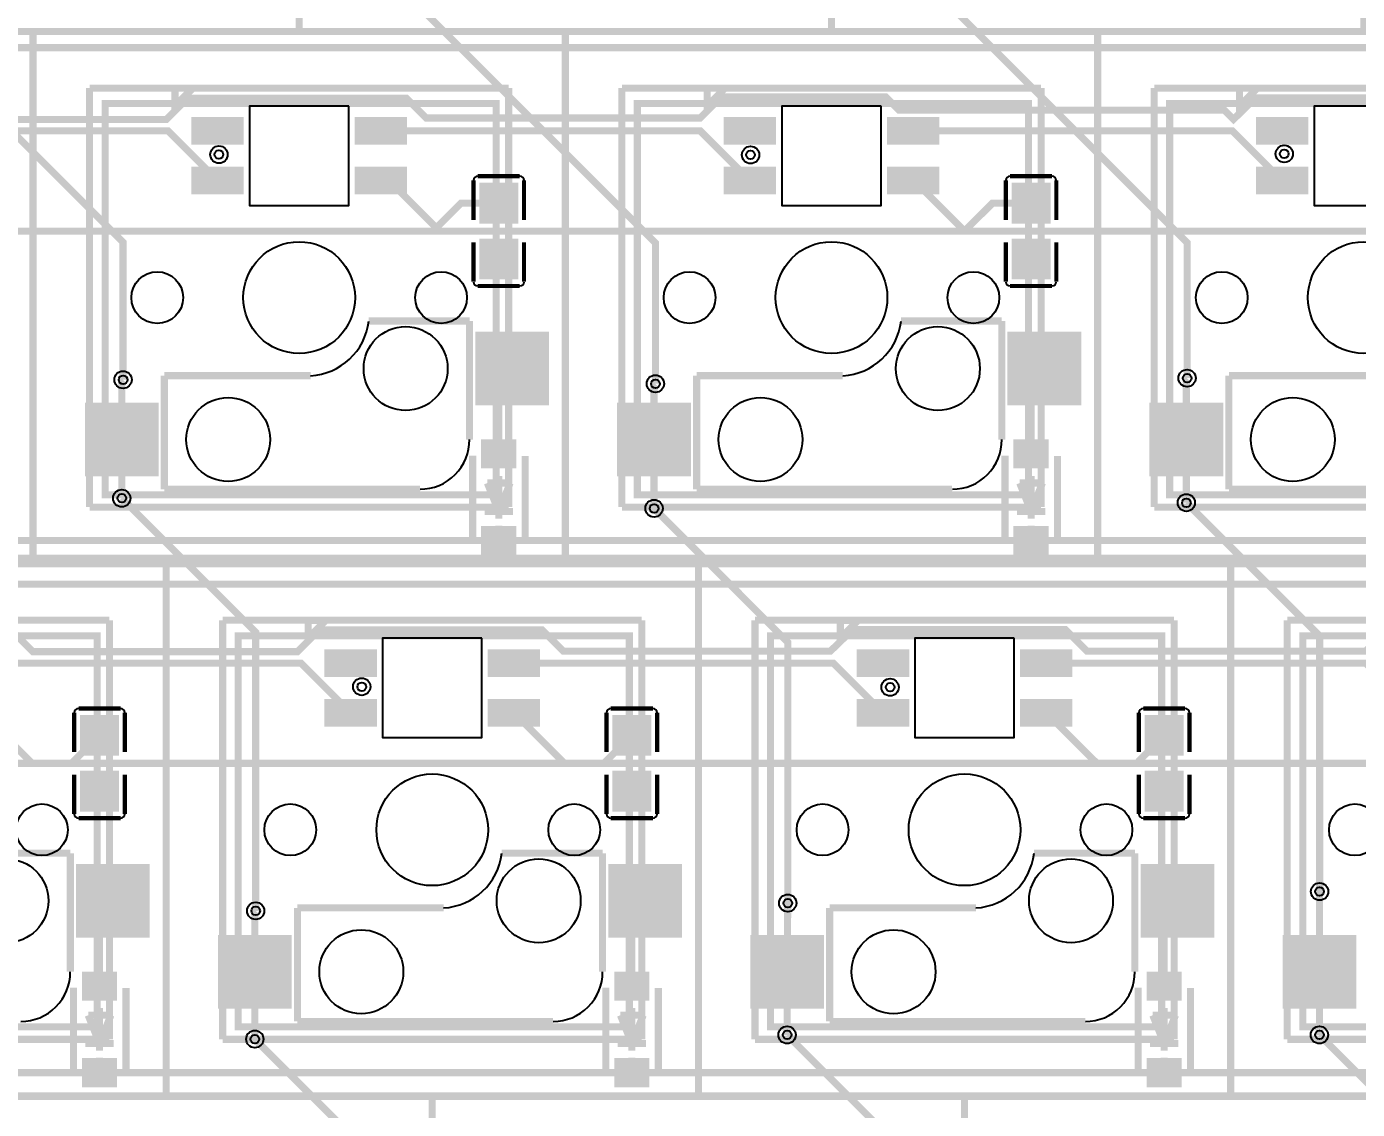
# Model space of a CAD drawing. Extents: x 183 to 12581, y -4976 to -1155.
# Drawn here: x 7304 to 9179, y -3488 to -1962 of the extents above; entities that cross this region are included whole.
import ezdxf

# ---------------------------------------------------------------- set-up
doc = ezdxf.new("R2010")
doc.units = 9
for name, color, linetype, true_color in [('BottomLayer', 7, 'Continuous', 0x0000ff), ('BottomPasteMaskLayer', 7, 'Continuous', 0x800000), ('BottomSilkLayer', 7, 'Continuous', 0x66cc33), ('BottomSolderMaskLayer', 7, 'Continuous', 0xaa00ff), ('Document', 7, 'Continuous', 0xffffff), ('Hole', 7, 'Continuous', 0x222222), ('Multi-Layer', 7, 'Continuous', 0xc0c0c0), ('TopLayer', 7, 'Continuous', 0xff0000), ('TopSilkLayer', 7, 'Continuous', 0xffcc00)]:
    doc.layers.add(name, color=color, linetype=linetype, true_color=true_color)

msp = doc.modelspace()

# ---------------------------------------------------------------- hatches: boundary and pattern name
at = {"layer": 'BottomLayer'}
for points in [[(7537.7, -2091.3), (7607.7, -2091.3), (7607.7, -2126.3), (7537.7, -2126.3)], [(7767.7, -2091.3), (7837.7, -2091.3), (7837.7, -2126.3), (7767.7, -2126.3)], [(8287.7, -2091.3), (8357.7, -2091.3), (8357.7, -2126.3), (8287.7, -2126.3)], [(8517.7, -2091.3), (8587.7, -2091.3), (8587.7, -2126.3), (8517.7, -2126.3)], [(9037.7, -2091.3), (9107.7, -2091.3), (9107.7, -2126.3), (9037.7, -2126.3)], [(7537.7, -2161.3), (7607.7, -2161.3), (7607.7, -2196.3), (7537.7, -2196.3)], [(7767.7, -2161.3), (7837.7, -2161.3), (7837.7, -2196.3), (7767.7, -2196.3)], [(8287.7, -2161.3), (8357.7, -2161.3), (8357.7, -2196.3), (8287.7, -2196.3)], [(8517.7, -2161.3), (8587.7, -2161.3), (8587.7, -2196.3), (8517.7, -2196.3)], [(9037.7, -2161.3), (9107.7, -2161.3), (9107.7, -2196.3), (9037.7, -2196.3)], [(7995.5, -2238.4), (7942.3, -2238.4), (7942.3, -2182.9), (7995.5, -2182.9)], [(8745.5, -2238.4), (8692.4, -2238.4), (8692.4, -2182.9), (8745.5, -2182.9)], [(7995.5, -2261.7), (7942.3, -2261.7), (7942.3, -2317.2), (7995.5, -2317.2)], [(8745.5, -2261.7), (8692.4, -2261.7), (8692.4, -2317.2), (8745.5, -2317.2)], [(7937.7, -2393.8), (8037.7, -2393.8), (8037.7, -2493.8), (7937.7, -2493.8)], [(8687.7, -2393.8), (8787.7, -2393.8), (8787.7, -2493.8), (8687.7, -2493.8)], [(7387.7, -2493.8), (7487.7, -2493.8), (7487.7, -2593.8), (7387.7, -2593.8)], [(8137.7, -2493.8), (8237.7, -2493.8), (8237.7, -2593.8), (8137.7, -2593.8)], [(8887.7, -2493.8), (8987.7, -2493.8), (8987.7, -2593.8), (8887.7, -2593.8)], [(7992.5, -2583.7), (7992.5, -2544.4), (7945.3, -2544.4), (7945.3, -2583.7)], [(8742.6, -2583.7), (8742.6, -2544.4), (8695.3, -2544.4), (8695.3, -2583.7)], [(7992.5, -2705.8), (7992.5, -2666.4), (7945.3, -2666.4), (7945.3, -2705.8)], [(8742.6, -2705.8), (8742.6, -2666.4), (8695.3, -2666.4), (8695.3, -2705.8)], [(7725.2, -2841.3), (7795.2, -2841.3), (7795.2, -2876.3), (7725.2, -2876.3)], [(7955.2, -2841.3), (8025.2, -2841.3), (8025.2, -2876.3), (7955.2, -2876.3)], [(8475.2, -2841.3), (8545.2, -2841.3), (8545.2, -2876.3), (8475.2, -2876.3)], [(8705.2, -2841.3), (8775.2, -2841.3), (8775.2, -2876.3), (8705.2, -2876.3)], [(7725.2, -2911.3), (7795.2, -2911.3), (7795.2, -2946.3), (7725.2, -2946.3)], [(7955.2, -2911.3), (8025.2, -2911.3), (8025.2, -2946.3), (7955.2, -2946.3)], [(8475.2, -2911.3), (8545.2, -2911.3), (8545.2, -2946.3), (8475.2, -2946.3)], [(8705.2, -2911.3), (8775.2, -2911.3), (8775.2, -2946.3), (8705.2, -2946.3)], [(7433, -2988.4), (7379.8, -2988.4), (7379.8, -2932.9), (7433, -2932.9)], [(8183, -2988.4), (8129.8, -2988.4), (8129.8, -2932.9), (8183, -2932.9)], [(8933, -2988.4), (8879.9, -2988.4), (8879.9, -2932.9), (8933, -2932.9)], [(7433, -3011.7), (7379.8, -3011.7), (7379.8, -3067.2), (7433, -3067.2)], [(8183, -3011.7), (8129.8, -3011.7), (8129.8, -3067.2), (8183, -3067.2)], [(8933, -3011.7), (8879.9, -3011.7), (8879.9, -3067.2), (8933, -3067.2)], [(7375.2, -3143.8), (7475.2, -3143.8), (7475.2, -3243.8), (7375.2, -3243.8)], [(8125.2, -3143.8), (8225.2, -3143.8), (8225.2, -3243.8), (8125.2, -3243.8)], [(8875.2, -3143.8), (8975.2, -3143.8), (8975.2, -3243.8), (8875.2, -3243.8)], [(7575.2, -3243.8), (7675.2, -3243.8), (7675.2, -3343.8), (7575.2, -3343.8)], [(8325.2, -3243.8), (8425.2, -3243.8), (8425.2, -3343.8), (8325.2, -3343.8)], [(9075.2, -3243.8), (9175.2, -3243.8), (9175.2, -3343.8), (9075.2, -3343.8)], [(7430, -3333.7), (7430, -3294.4), (7382.8, -3294.4), (7382.8, -3333.7)], [(8180, -3333.7), (8180, -3294.4), (8132.8, -3294.4), (8132.8, -3333.7)], [(8930.1, -3333.7), (8930.1, -3294.4), (8882.8, -3294.4), (8882.8, -3333.7)], [(7430, -3455.8), (7430, -3416.4), (7382.8, -3416.4), (7382.8, -3455.8)], [(8180, -3455.8), (8180, -3416.4), (8132.8, -3416.4), (8132.8, -3455.8)], [(8930.1, -3455.8), (8930.1, -3416.4), (8882.8, -3416.4), (8882.8, -3455.8)]]:
    msp.add_hatch(color=256, dxfattribs=at).paths.add_polyline_path(points)
at = {"layer": 'BottomPasteMaskLayer'}
for points in [[(7537.7, -2091.3), (7607.7, -2091.3), (7607.7, -2126.3), (7537.7, -2126.3)], [(7767.7, -2091.3), (7837.7, -2091.3), (7837.7, -2126.3), (7767.7, -2126.3)], [(8287.7, -2091.3), (8357.7, -2091.3), (8357.7, -2126.3), (8287.7, -2126.3)], [(8517.7, -2091.3), (8587.7, -2091.3), (8587.7, -2126.3), (8517.7, -2126.3)], [(9037.7, -2091.3), (9107.7, -2091.3), (9107.7, -2126.3), (9037.7, -2126.3)], [(7537.7, -2161.3), (7607.7, -2161.3), (7607.7, -2196.3), (7537.7, -2196.3)], [(7767.7, -2161.3), (7837.7, -2161.3), (7837.7, -2196.3), (7767.7, -2196.3)], [(8287.7, -2161.3), (8357.7, -2161.3), (8357.7, -2196.3), (8287.7, -2196.3)], [(8517.7, -2161.3), (8587.7, -2161.3), (8587.7, -2196.3), (8517.7, -2196.3)], [(9037.7, -2161.3), (9107.7, -2161.3), (9107.7, -2196.3), (9037.7, -2196.3)], [(7994.1, -2182.9), (7943.7, -2182.9), (7941.8, -2184.9), (7941.8, -2230.2), (7943.7, -2232.1), (7959.9, -2232.3), (7959.9, -2214.6), (7977.6, -2214.6), (7977.6, -2231.9), (7994.1, -2232.1), (7996.1, -2230.2), (7996.1, -2184.9)], [(8744.1, -2182.9), (8693.7, -2182.9), (8691.8, -2184.9), (8691.8, -2230.2), (8693.7, -2232.1), (8709.9, -2232.3), (8709.9, -2214.6), (8727.6, -2214.6), (8727.6, -2231.9), (8744.1, -2232.1), (8746.1, -2230.2), (8746.1, -2184.9)], [(7943.7, -2317.2), (7994.1, -2317.2), (7996.1, -2315.2), (7996.1, -2269.9), (7994.1, -2268), (7978, -2267.8), (7978, -2285.5), (7960.3, -2285.5), (7960.3, -2268.2), (7943.7, -2268), (7941.8, -2269.9), (7941.8, -2315.2)], [(8693.7, -2317.2), (8744.1, -2317.2), (8746.1, -2315.2), (8746.1, -2269.9), (8744.1, -2268), (8728, -2267.8), (8728, -2285.5), (8710.3, -2285.5), (8710.3, -2268.2), (8693.7, -2268), (8691.8, -2269.9), (8691.8, -2315.2)], [(7937.7, -2393.8), (8037.7, -2393.8), (8037.7, -2493.8), (7937.7, -2493.8)], [(8687.7, -2393.8), (8787.7, -2393.8), (8787.7, -2493.8), (8687.7, -2493.8)], [(7387.7, -2493.8), (7487.7, -2493.8), (7487.7, -2593.8), (7387.7, -2593.8)], [(8137.7, -2493.8), (8237.7, -2493.8), (8237.7, -2593.8), (8137.7, -2593.8)], [(8887.7, -2493.8), (8987.7, -2493.8), (8987.7, -2593.8), (8887.7, -2593.8)], [(7992.5, -2583.7), (7992.5, -2544.4), (7945.3, -2544.4), (7945.3, -2583.7)], [(8742.6, -2583.7), (8742.6, -2544.4), (8695.3, -2544.4), (8695.3, -2583.7)], [(7992.5, -2705.8), (7992.5, -2666.4), (7945.3, -2666.4), (7945.3, -2705.8)], [(8742.6, -2705.8), (8742.6, -2666.4), (8695.3, -2666.4), (8695.3, -2705.8)], [(7725.2, -2841.3), (7795.2, -2841.3), (7795.2, -2876.3), (7725.2, -2876.3)], [(7955.2, -2841.3), (8025.2, -2841.3), (8025.2, -2876.3), (7955.2, -2876.3)], [(8475.2, -2841.3), (8545.2, -2841.3), (8545.2, -2876.3), (8475.2, -2876.3)], [(8705.2, -2841.3), (8775.2, -2841.3), (8775.2, -2876.3), (8705.2, -2876.3)], [(7725.2, -2911.3), (7795.2, -2911.3), (7795.2, -2946.3), (7725.2, -2946.3)], [(7955.2, -2911.3), (8025.2, -2911.3), (8025.2, -2946.3), (7955.2, -2946.3)], [(8475.2, -2911.3), (8545.2, -2911.3), (8545.2, -2946.3), (8475.2, -2946.3)], [(8705.2, -2911.3), (8775.2, -2911.3), (8775.2, -2946.3), (8705.2, -2946.3)], [(7431.6, -2932.9), (7381.2, -2932.9), (7379.2, -2934.9), (7379.2, -2980.2), (7381.2, -2982.2), (7397.4, -2982.3), (7397.4, -2964.6), (7415.1, -2964.6), (7415.1, -2982), (7431.6, -2982.2), (7433.6, -2980.2), (7433.6, -2934.9)], [(8181.6, -2932.9), (8131.2, -2932.9), (8129.3, -2934.9), (8129.3, -2980.2), (8131.2, -2982.2), (8147.4, -2982.3), (8147.4, -2964.6), (8165.1, -2964.6), (8165.1, -2982), (8181.6, -2982.2), (8183.6, -2980.2), (8183.6, -2934.9)], [(8931.6, -2932.9), (8881.2, -2932.9), (8879.3, -2934.9), (8879.3, -2980.2), (8881.2, -2982.2), (8897.4, -2982.3), (8897.4, -2964.6), (8915.1, -2964.6), (8915.1, -2982), (8931.6, -2982.2), (8933.6, -2980.2), (8933.6, -2934.9)], [(7381.2, -3067.2), (7431.6, -3067.2), (7433.6, -3065.2), (7433.6, -3019.9), (7431.6, -3018), (7415.5, -3017.8), (7415.5, -3035.5), (7397.7, -3035.5), (7397.7, -3018.2), (7381.2, -3018), (7379.2, -3019.9), (7379.2, -3065.2)], [(8131.2, -3067.2), (8181.6, -3067.2), (8183.6, -3065.2), (8183.6, -3019.9), (8181.6, -3018), (8165.5, -3017.8), (8165.5, -3035.5), (8147.8, -3035.5), (8147.8, -3018.2), (8131.2, -3018), (8129.3, -3019.9), (8129.3, -3065.2)], [(8881.2, -3067.2), (8931.6, -3067.2), (8933.6, -3065.2), (8933.6, -3019.9), (8931.6, -3018), (8915.5, -3017.8), (8915.5, -3035.5), (8897.8, -3035.5), (8897.8, -3018.2), (8881.2, -3018), (8879.3, -3019.9), (8879.3, -3065.2)], [(7375.2, -3143.8), (7475.2, -3143.8), (7475.2, -3243.8), (7375.2, -3243.8)], [(8125.2, -3143.8), (8225.2, -3143.8), (8225.2, -3243.8), (8125.2, -3243.8)], [(8875.2, -3143.8), (8975.2, -3143.8), (8975.2, -3243.8), (8875.2, -3243.8)], [(7575.2, -3243.8), (7675.2, -3243.8), (7675.2, -3343.8), (7575.2, -3343.8)], [(8325.2, -3243.8), (8425.2, -3243.8), (8425.2, -3343.8), (8325.2, -3343.8)], [(9075.2, -3243.8), (9175.2, -3243.8), (9175.2, -3343.8), (9075.2, -3343.8)], [(7430, -3333.7), (7430, -3294.4), (7382.8, -3294.4), (7382.8, -3333.7)], [(8180, -3333.7), (8180, -3294.4), (8132.8, -3294.4), (8132.8, -3333.7)], [(8930.1, -3333.7), (8930.1, -3294.4), (8882.8, -3294.4), (8882.8, -3333.7)], [(7430, -3455.8), (7430, -3416.4), (7382.8, -3416.4), (7382.8, -3455.8)], [(8180, -3455.8), (8180, -3416.4), (8132.8, -3416.4), (8132.8, -3455.8)], [(8930.1, -3455.8), (8930.1, -3416.4), (8882.8, -3416.4), (8882.8, -3455.8)]]:
    msp.add_hatch(color=256, dxfattribs=at).paths.add_polyline_path(points)
at = {"layer": 'BottomSolderMaskLayer'}
for points in [[(7535.7, -2089.3), (7609.7, -2089.3), (7609.7, -2128.3), (7535.7, -2128.3)], [(7765.7, -2089.3), (7839.7, -2089.3), (7839.7, -2128.3), (7765.7, -2128.3)], [(8285.7, -2089.3), (8359.7, -2089.3), (8359.7, -2128.3), (8285.7, -2128.3)], [(8515.7, -2089.3), (8589.7, -2089.3), (8589.7, -2128.3), (8515.7, -2128.3)], [(9035.7, -2089.3), (9109.7, -2089.3), (9109.7, -2128.3), (9035.7, -2128.3)], [(7535.7, -2159.3), (7609.7, -2159.3), (7609.7, -2198.3), (7535.7, -2198.3)], [(7765.7, -2159.3), (7839.7, -2159.3), (7839.7, -2198.3), (7765.7, -2198.3)], [(8285.7, -2159.3), (8359.7, -2159.3), (8359.7, -2198.3), (8285.7, -2198.3)], [(8515.7, -2159.3), (8589.7, -2159.3), (8589.7, -2198.3), (8515.7, -2198.3)], [(9035.7, -2159.3), (9109.7, -2159.3), (9109.7, -2198.3), (9035.7, -2198.3)], [(7996.5, -2239.5), (7941.4, -2239.5), (7941.4, -2181.9), (7996.5, -2181.9)], [(8746.5, -2239.5), (8691.4, -2239.5), (8691.4, -2181.9), (8746.5, -2181.9)], [(7996.5, -2260.6), (7941.4, -2260.6), (7941.4, -2318.2), (7996.5, -2318.2)], [(8746.5, -2260.6), (8691.4, -2260.6), (8691.4, -2318.2), (8746.5, -2318.2)], [(7935.7, -2391.8), (8039.7, -2391.8), (8039.7, -2495.8), (7935.7, -2495.8)], [(8685.7, -2391.8), (8789.7, -2391.8), (8789.7, -2495.8), (8685.7, -2495.8)], [(7385.7, -2491.8), (7489.7, -2491.8), (7489.7, -2595.8), (7385.7, -2595.8)], [(8135.7, -2491.8), (8239.7, -2491.8), (8239.7, -2595.8), (8135.7, -2595.8)], [(8885.7, -2491.8), (8989.7, -2491.8), (8989.7, -2595.8), (8885.7, -2595.8)], [(7993.7, -2584.6), (7993.7, -2543.5), (7944.1, -2543.5), (7944.1, -2584.6)], [(8743.8, -2584.6), (8743.8, -2543.5), (8694.1, -2543.5), (8694.1, -2584.6)], [(7993.7, -2706.6), (7993.7, -2665.6), (7944.1, -2665.6), (7944.1, -2706.6)], [(8743.8, -2706.6), (8743.8, -2665.6), (8694.1, -2665.6), (8694.1, -2706.6)], [(7723.2, -2839.3), (7797.2, -2839.3), (7797.2, -2878.3), (7723.2, -2878.3)], [(7953.2, -2839.3), (8027.2, -2839.3), (8027.2, -2878.3), (7953.2, -2878.3)], [(8473.2, -2839.3), (8547.2, -2839.3), (8547.2, -2878.3), (8473.2, -2878.3)], [(8703.2, -2839.3), (8777.2, -2839.3), (8777.2, -2878.3), (8703.2, -2878.3)], [(7723.2, -2909.3), (7797.2, -2909.3), (7797.2, -2948.3), (7723.2, -2948.3)], [(7953.2, -2909.3), (8027.2, -2909.3), (8027.2, -2948.3), (7953.2, -2948.3)], [(8473.2, -2909.3), (8547.2, -2909.3), (8547.2, -2948.3), (8473.2, -2948.3)], [(8703.2, -2909.3), (8777.2, -2909.3), (8777.2, -2948.3), (8703.2, -2948.3)], [(7433.9, -2989.5), (7378.9, -2989.5), (7378.9, -2931.9), (7433.9, -2931.9)], [(8184, -2989.5), (8128.9, -2989.5), (8128.9, -2931.9), (8184, -2931.9)], [(8934, -2989.5), (8878.9, -2989.5), (8878.9, -2931.9), (8934, -2931.9)], [(7433.9, -3010.6), (7378.9, -3010.6), (7378.9, -3068.2), (7433.9, -3068.2)], [(8184, -3010.6), (8128.9, -3010.6), (8128.9, -3068.2), (8184, -3068.2)], [(8934, -3010.6), (8878.9, -3010.6), (8878.9, -3068.2), (8934, -3068.2)], [(7373.2, -3141.8), (7477.2, -3141.8), (7477.2, -3245.8), (7373.2, -3245.8)], [(8123.2, -3141.8), (8227.2, -3141.8), (8227.2, -3245.8), (8123.2, -3245.8)], [(8873.2, -3141.8), (8977.2, -3141.8), (8977.2, -3245.8), (8873.2, -3245.8)], [(7573.2, -3241.8), (7677.2, -3241.8), (7677.2, -3345.8), (7573.2, -3345.8)], [(8323.2, -3241.8), (8427.2, -3241.8), (8427.2, -3345.8), (8323.2, -3345.8)], [(9073.2, -3241.8), (9177.2, -3241.8), (9177.2, -3345.8), (9073.2, -3345.8)], [(7431.2, -3334.6), (7431.2, -3293.5), (7381.6, -3293.5), (7381.6, -3334.6)], [(8181.2, -3334.6), (8181.2, -3293.5), (8131.6, -3293.5), (8131.6, -3334.6)], [(8931.3, -3334.6), (8931.3, -3293.5), (8881.6, -3293.5), (8881.6, -3334.6)], [(7431.2, -3456.6), (7431.2, -3415.6), (7381.6, -3415.6), (7381.6, -3456.6)], [(8181.2, -3456.6), (8181.2, -3415.6), (8131.6, -3415.6), (8131.6, -3456.6)], [(8931.3, -3456.6), (8931.3, -3415.6), (8881.6, -3415.6), (8881.6, -3456.6)]]:
    msp.add_hatch(color=256, dxfattribs=at).paths.add_polyline_path(points)
at = {"layer": 'Document'}
for points in [[(7973.9, -2580.1), (7973.9, -2545.1), (7963.9, -2545.1), (7963.9, -2580.1)], [(8723.9, -2580.1), (8723.9, -2545.1), (8713.9, -2545.1), (8713.9, -2580.1)], [(7951.7, -2567.1), (7986.7, -2567.1), (7986.7, -2557.1), (7951.7, -2557.1)], [(8701.8, -2567.1), (8736.8, -2567.1), (8736.8, -2557.1), (8701.8, -2557.1)], [(7973.9, -2700.1), (7973.9, -2665.1), (7963.9, -2665.1), (7963.9, -2700.1)], [(8723.9, -2700.1), (8723.9, -2665.1), (8713.9, -2665.1), (8713.9, -2700.1)], [(7411.4, -3330.1), (7411.4, -3295.1), (7401.4, -3295.1), (7401.4, -3330.1)], [(8161.4, -3330.1), (8161.4, -3295.1), (8151.4, -3295.1), (8151.4, -3330.1)], [(8911.4, -3330.1), (8911.4, -3295.1), (8901.4, -3295.1), (8901.4, -3330.1)], [(7389.2, -3317.1), (7424.2, -3317.1), (7424.2, -3307.1), (7389.2, -3307.1)], [(8139.2, -3317.1), (8174.2, -3317.1), (8174.2, -3307.1), (8139.2, -3307.1)], [(8889.3, -3317.1), (8924.3, -3317.1), (8924.3, -3307.1), (8889.3, -3307.1)], [(7411.4, -3450.1), (7411.4, -3415.1), (7401.4, -3415.1), (7401.4, -3450.1)], [(8161.4, -3450.1), (8161.4, -3415.1), (8151.4, -3415.1), (8151.4, -3450.1)], [(8911.4, -3450.1), (8911.4, -3415.1), (8901.4, -3415.1), (8901.4, -3450.1)]]:
    msp.add_hatch(color=256, dxfattribs=at).paths.add_polyline_path(points)

# ---------------------------------------------------------------- linework, layer by layer
at = {"layer": 'BottomLayer', "const_width": 10}
for points in [[(10543.5, -2090.9), (10104.5, -2090.9), (10075.5, -2061.9), (9779.5, -2061.9), (9750.5, -2090.9), (9364, -2091), (9335.4, -2062.4), (9034.6, -2062.4), (9004.2, -2092.7), (8991.2, -2079.7), (8532.7, -2079.7), (8513.7, -2060.7), (8282.7, -2060.7), (8252.7, -2090.7), (7866.7, -2090.7), (7838.7, -2062.7), (7530.7, -2062.7), (7500.6, -2092.7), (7106.7, -2092.7)], [(7052.7, -2108.8), (7502.7, -2108.8), (7572.7, -2178.8)], [(7802.7, -2108.8), (8252.7, -2108.8), (8322.7, -2178.8)], [(8552.7, -2108.8), (9002.7, -2108.8), (9072.7, -2178.8)], [(7802.7, -2178.8), (7814.2, -2178.8), (7880.8, -2245.5)], [(8552.7, -2178.8), (8553.9, -2178.8), (8625.2, -2250)], [(7968.9, -2210.7), (7915.6, -2210.7), (7876.3, -2250)], [(8718.9, -2210.7), (8664.6, -2210.7), (8625.2, -2250)], [(937.5, -2250), (11717.6, -2250)], [(7439.5, -2459.5), (7437.7, -2461.3), (7437.7, -2543.8)], [(7987.7, -2443.8), (7968.9, -2462.5), (7968.9, -2564)], [(8737.7, -2443.8), (8718.9, -2462.5), (8718.9, -2564)], [(8938.8, -2457.3), (8937.7, -2458.3), (8937.7, -2543.8)], [(8189.6, -2465.2), (8187.7, -2467.1), (8187.7, -2543.8)], [(7437.7, -2543.8), (7437.7, -2626.5)], [(8187.7, -2543.8), (8187.7, -2640.8)], [(8937.7, -2543.8), (8937.7, -2632.8)], [(1031.3, -2686.1), (11156.5, -2686.1)], [(10709, -2858.8), (10709, -2848.9), (10667.2, -2807.2), (10444.4, -2807.2), (10408.8, -2842.7), (9561.6, -2842.7), (9531, -2812.2), (9221.5, -2812.2), (9190.3, -2842.2), (8797.9, -2842.2), (8767.2, -2811.4), (8467.9, -2811.4), (8436, -2842.2), (8060.1, -2842.2), (8030.1, -2812.2), (7715.8, -2812.2), (7685.2, -2842.7), (7312.3, -2842.7), (7281.8, -2812.2)], [(7240.2, -2858.8), (7690.2, -2858.8), (7760.2, -2928.8)], [(7990.2, -2858.8), (8440.2, -2858.8), (8510.2, -2928.8)], [(8740.2, -2858.8), (9190.2, -2858.8), (9260.2, -2928.8)], [(958.8, -2928.8), (960, -2928.8), (1031.3, -3000.1), (1220, -3000.1), (1258.4, -3038.5), (1551.4, -3038.5), (1589.8, -3000.1), (10835.9, -3000.1), (10875.2, -2960.7)], [(7240.2, -2928.8), (7311.4, -3000.1), (7312.7, -3000.1)], [(7990.2, -2928.8), (8061.4, -3000.1), (8062.7, -3000.1)], [(8740.2, -2928.8), (8811.8, -3000.1)], [(7406.4, -2960.7), (7367, -3000.1), (7312.7, -3000.1)], [(8156.4, -2960.7), (8117.1, -3000.1), (8110.8, -3000.1)], [(8906.4, -2960.7), (8867.8, -3000.1)], [(9125.5, -3180.8), (9125.2, -3293.8)], [(7425.2, -3193.8), (7406.4, -3212.6), (7406.4, -3314.1)], [(7626.4, -3208), (7625.2, -3209.2), (7625.2, -3293.8)], [(8175.2, -3193.8), (8156.4, -3212.6), (8156.4, -3314.1)], [(8376.1, -3197.1), (8375.2, -3293.8)], [(8925.2, -3193.8), (8906.4, -3212.6), (8906.4, -3314.1)], [(7625.2, -3293.8), (7625.2, -3388.8)], [(8375.2, -3293.8), (8375.2, -3382.8)], [(9125.2, -3293.8), (9125.2, -3382.8)], [(1125, -3436.1), (10875.2, -3436.1)]]:
    msp.add_lwpolyline(points, dxfattribs=at)
at = {"layer": 'BottomSilkLayer', "const_width": 10}
for points in [[(7512.7, -2048.8), (7537.7, -2048.8), (7512.7, -2073.8), (7512.7, -2048.8)], [(8262.7, -2048.8), (8287.7, -2048.8), (8262.7, -2073.8), (8262.7, -2048.8)], [(9012.7, -2048.8), (9037.7, -2048.8), (9012.7, -2073.8), (9012.7, -2048.8)], [(7700.2, -2798.8), (7725.2, -2798.8), (7700.2, -2823.8), (7700.2, -2798.8)], [(8450.2, -2798.8), (8475.2, -2798.8), (8450.2, -2823.8), (8450.2, -2798.8)]]:
    msp.add_lwpolyline(points, close=True, dxfattribs=at)
at = {"layer": 'BottomSilkLayer'}
for points, const_width in [([(7998.5, -2172.7), (7939.3, -2172.7)], 6), ([(8748.5, -2172.7), (8689.4, -2172.7)], 6), ([(7933.3, -2178.7), (7933.3, -2234.3)], 6), ([(8004.5, -2234.3), (8004.5, -2178.7)], 6), ([(8683.4, -2178.7), (8683.4, -2234.3)], 6), ([(8754.5, -2234.3), (8754.5, -2178.7)], 6), ([(7933.3, -2321.4), (7933.3, -2265.8)], 6), ([(8004.5, -2265.8), (8004.5, -2321.4)], 6), ([(8683.4, -2321.4), (8683.4, -2265.8)], 6), ([(8754.5, -2265.8), (8754.5, -2321.4)], 6), ([(7998.5, -2327.4), (7939.3, -2327.4)], 6), ([(8748.5, -2327.4), (8689.4, -2327.4)], 6), ([(7932.2, -2684.4), (7932.2, -2566.3)], 10), ([(8006.2, -2684.9), (8006.2, -2566.8)], 10), ([(8682.2, -2684.4), (8682.2, -2566.3)], 10), ([(8756.2, -2684.9), (8756.2, -2566.8)], 10), ([(7952.9, -2605.1), (7968.9, -2645.1)], 10), ([(7984.9, -2605.1), (7952.9, -2605.1)], 10), ([(7968.9, -2655.1), (7968.9, -2595.1)], 10), ([(7968.9, -2645.1), (7984.9, -2605.1)], 10), ([(8702.9, -2605.1), (8718.9, -2645.1)], 10), ([(8734.9, -2605.1), (8702.9, -2605.1)], 10), ([(8718.9, -2655.1), (8718.9, -2595.1)], 10), ([(8718.9, -2645.1), (8734.9, -2605.1)], 10), ([(7988.9, -2645.1), (7948.9, -2645.1)], 10), ([(8738.9, -2645.1), (8698.9, -2645.1)], 10), ([(7436, -2922.8), (7376.8, -2922.8)], 6), ([(8186, -2922.8), (8126.8, -2922.8)], 6), ([(8936, -2922.8), (8876.9, -2922.8)], 6), ([(7370.8, -2928.8), (7370.8, -2984.3)], 6), ([(7442, -2984.3), (7442, -2928.8)], 6), ([(8120.8, -2928.8), (8120.8, -2984.3)], 6), ([(8192, -2984.3), (8192, -2928.8)], 6), ([(8870.9, -2928.8), (8870.9, -2984.3)], 6), ([(8942, -2984.3), (8942, -2928.8)], 6), ([(7370.8, -3071.4), (7370.8, -3015.9)], 6), ([(7442, -3015.9), (7442, -3071.4)], 6), ([(8120.8, -3071.4), (8120.8, -3015.9)], 6), ([(8192, -3015.9), (8192, -3071.4)], 6), ([(8870.9, -3071.4), (8870.9, -3015.9)], 6), ([(8942, -3015.9), (8942, -3071.4)], 6), ([(7436, -3077.4), (7376.8, -3077.4)], 6), ([(8186, -3077.4), (8126.8, -3077.4)], 6), ([(8936, -3077.4), (8876.9, -3077.4)], 6), ([(7369.7, -3434.4), (7369.7, -3316.3)], 10), ([(7443.7, -3434.9), (7443.7, -3316.8)], 10), ([(8119.7, -3434.4), (8119.7, -3316.3)], 10), ([(8193.7, -3434.9), (8193.7, -3316.8)], 10), ([(8869.7, -3434.4), (8869.7, -3316.3)], 10), ([(8943.7, -3434.9), (8943.7, -3316.8)], 10), ([(7390.4, -3355.1), (7406.4, -3395.1)], 10), ([(7422.4, -3355.1), (7390.4, -3355.1)], 10), ([(7406.4, -3405.1), (7406.4, -3345.1)], 10), ([(7406.4, -3395.1), (7422.4, -3355.1)], 10), ([(8140.4, -3355.1), (8156.4, -3395.1)], 10), ([(8172.4, -3355.1), (8140.4, -3355.1)], 10), ([(8156.4, -3405.1), (8156.4, -3345.1)], 10), ([(8156.4, -3395.1), (8172.4, -3355.1)], 10), ([(8890.4, -3355.1), (8906.4, -3395.1)], 10), ([(8922.4, -3355.1), (8890.4, -3355.1)], 10), ([(8906.4, -3405.1), (8906.4, -3345.1)], 10), ([(8906.4, -3395.1), (8922.4, -3355.1)], 10), ([(7426.4, -3395.1), (7386.4, -3395.1)], 10), ([(8176.4, -3395.1), (8136.4, -3395.1)], 10), ([(8926.4, -3395.1), (8886.4, -3395.1)], 10)]:
    msp.add_lwpolyline(points, dxfattribs=dict(at, const_width=const_width))
for centre, start, end in [((7939.3, -2178.7), 90, 180), ((7998.5, -2178.7), 0, 90), ((8689.4, -2178.7), 90, 180), ((8748.5, -2178.7), 0, 90), ((7939.3, -2321.4), 180, 270), ((7998.5, -2321.4), 270, 0), ((8689.4, -2321.4), 180, 270), ((8748.5, -2321.4), 270, 0), ((7376.8, -2928.8), 90, 180), ((7436, -2928.8), 0, 90), ((8126.8, -2928.8), 90, 180), ((8186, -2928.8), 0, 90), ((8876.9, -2928.8), 90, 180), ((8936, -2928.8), 0, 90), ((7376.8, -3071.4), 180, 270), ((7436, -3071.4), 270, 0), ((8126.8, -3071.4), 180, 270), ((8186, -3071.4), 270, 0), ((8876.9, -3071.4), 180, 270), ((8936, -3071.4), 270, 0)]:
    msp.add_arc(centre, 6, start, end, dxfattribs=at)
at = {"layer": 'Document', "const_width": 10}
for points in [[(7687.7, -1968.8), (6937.7, -1968.8), (6937.7, -1218.8), (7687.7, -1218.8)], [(7687.7, -1218.8), (7687.7, -1968.8)], [(8437.7, -1968.8), (7687.7, -1968.8), (7687.7, -1218.8), (8437.7, -1218.8)], [(9187.7, -1968.8), (8437.7, -1968.8), (8437.7, -1218.8), (9187.7, -1218.8)], [(8437.7, -1218.8), (8437.7, -1968.8)], [(7312.6, -2718.8), (6562.6, -2718.8), (6562.6, -1968.8), (7312.6, -1968.8)], [(7312.6, -1968.8), (7312.6, -2718.8)], [(8062.7, -2718.8), (7312.7, -2718.8), (7312.7, -1968.8), (8062.7, -1968.8)], [(8062.7, -1968.8), (8062.7, -2718.8)], [(8812.7, -2718.8), (8062.7, -2718.8), (8062.7, -1968.8), (8812.7, -1968.8)], [(9562.7, -2718.8), (8812.7, -2718.8), (8812.7, -1968.8), (9562.7, -1968.8)], [(8812.7, -1968.8), (8812.7, -2718.8)], [(7785.7, -2376.8), (7927.7, -2376.8)], [(7927.7, -2376.8), (7927.7, -2543.8)], [(8535.7, -2376.8), (8677.7, -2376.8)], [(8677.7, -2376.8), (8677.7, -2543.8)], [(7497.7, -2453.8), (7497.7, -2613.8)], [(7497.7, -2453.8), (7703.7, -2453.8)], [(8247.7, -2453.8), (8247.7, -2613.8)], [(8247.7, -2453.8), (8453.7, -2453.8)], [(8997.7, -2453.8), (8997.7, -2613.8)], [(8997.7, -2453.8), (9203.7, -2453.8)], [(7857.7, -2613.8), (7497.7, -2613.8)], [(8607.7, -2613.8), (8247.7, -2613.8)], [(9357.7, -2613.8), (8997.7, -2613.8)], [(7500.2, -3468.8), (6750.2, -3468.8), (6750.2, -2718.8), (7500.2, -2718.8)], [(8250.2, -3468.8), (7500.2, -3468.8), (7500.2, -2718.8), (8250.2, -2718.8)], [(7500.2, -2718.8), (7500.2, -3468.8)], [(8250.2, -2718.8), (8250.2, -3468.8)], [(9000.2, -3468.8), (8250.2, -3468.8), (8250.2, -2718.8), (9000.2, -2718.8)], [(9750.2, -3468.8), (9000.2, -3468.8), (9000.2, -2718.8), (9750.2, -2718.8)], [(9000.2, -2718.8), (9000.2, -3468.8)], [(7223.2, -3126.8), (7365.2, -3126.8)], [(7365.2, -3126.8), (7365.2, -3293.8)], [(7973.2, -3126.8), (8115.2, -3126.8)], [(8115.2, -3126.8), (8115.2, -3293.8)], [(8723.2, -3126.8), (8865.2, -3126.8)], [(8865.2, -3126.8), (8865.2, -3293.8)], [(7685.2, -3203.8), (7685.2, -3363.8)], [(7685.2, -3203.8), (7891.2, -3203.8)], [(8435.2, -3203.8), (8435.2, -3363.8)], [(8435.2, -3203.8), (8641.2, -3203.8)], [(8045.2, -3363.8), (7685.2, -3363.8)], [(8795.2, -3363.8), (8435.2, -3363.8)], [(7875.2, -4218.8), (7125.2, -4218.8), (7125.2, -3468.8), (7875.2, -3468.8)], [(7875.2, -3468.8), (7875.2, -4218.8)], [(8625.2, -4218.8), (7875.2, -4218.8), (7875.2, -3468.8), (8625.2, -3468.8)], [(9375.2, -4218.8), (8625.2, -4218.8), (8625.2, -3468.8), (9375.2, -3468.8)], [(8625.2, -3468.8), (8625.2, -4218.8)]]:
    msp.add_lwpolyline(points, dxfattribs=at)
at = {"layer": 'Document'}
for centre, radius, start, end in [((7698.9, -2366.6), 87.4, 273.1216, 353.2761), ((8448.9, -2366.6), 87.4, 273.1216, 353.2761), ((7858, -2544.1), 69.7, 270, 0.2787), ((8608, -2544.1), 69.7, 270, 0.2787), ((7886.4, -3116.6), 87.4, 273.1216, 353.2761), ((8636.4, -3116.6), 87.4, 273.1216, 353.2761), ((7295.5, -3294.2), 69.7, 270, 0.2787), ((8045.5, -3294.2), 69.7, 270, 0.2787), ((8795.5, -3294.2), 69.7, 270, 0.2787)]:
    msp.add_arc(centre, radius, start, end, dxfattribs=at)
at = {"layer": 'Hole'}
for centre in [(7574.7, -2142.2), (8323.7, -2142.7), (9075.7, -2141.2), (7439.5, -2459.5), (8938.8, -2457.3), (8189.6, -2465.2), (7437.7, -2626.5), (8187.7, -2640.8), (8937.7, -2632.8), (7775.8, -2892.1), (8520.3, -2892.9), (9125.5, -3180.8), (7626.4, -3208), (8376.1, -3197.1), (7625.2, -3388.8), (8375.2, -3382.8), (9125.2, -3382.8)]:
    msp.add_circle(centre, 6.1, dxfattribs=at)
at = {"layer": 'Multi-Layer'}
for points in [[(7757.7, -2073.8), (7617.7, -2073.8), (7617.7, -2213.8), (7757.7, -2213.8)], [(8507.7, -2073.8), (8367.7, -2073.8), (8367.7, -2213.8), (8507.7, -2213.8)], [(9257.7, -2073.8), (9117.7, -2073.8), (9117.7, -2213.8), (9257.7, -2213.8)], [(7945.2, -2823.8), (7805.2, -2823.8), (7805.2, -2963.8), (7945.2, -2963.8)], [(8695.2, -2823.8), (8555.2, -2823.8), (8555.2, -2963.8), (8695.2, -2963.8)]]:
    msp.add_lwpolyline(points, close=True, dxfattribs=at)
for centre, radius in [((7574.7, -2142.2), 12.2), ((8323.7, -2142.7), 12.2), ((9075.7, -2141.2), 12.2), ((7687.7, -2343.8), 78.7), ((8437.7, -2343.8), 78.7), ((9187.7, -2343.8), 78.7), ((7487.7, -2343.8), 36.4), ((7887.7, -2343.8), 36.4), ((8237.7, -2343.8), 36.4), ((8637.7, -2343.8), 36.4), ((8987.7, -2343.8), 36.4), ((7837.7, -2443.8), 59.1), ((8587.7, -2443.8), 59.1), ((7439.5, -2459.5), 12.2), ((8189.6, -2465.2), 12.2), ((8938.8, -2457.3), 12.2), ((7587.7, -2543.8), 59.1), ((8337.7, -2543.8), 59.1), ((9087.7, -2543.8), 59.1), ((7437.7, -2626.5), 12.2), ((8937.7, -2632.8), 12.2), ((8187.7, -2640.8), 12.2), ((7775.8, -2892.1), 12.2), ((8520.3, -2892.9), 12.2), ((7875.2, -3093.8), 78.7), ((8625.2, -3093.8), 78.7), ((7325.2, -3093.8), 36.4), ((7675.2, -3093.8), 36.4), ((8075.2, -3093.8), 36.4), ((8425.2, -3093.8), 36.4), ((8825.2, -3093.8), 36.4), ((9175.2, -3093.8), 36.4), ((7275.2, -3193.8), 59.1), ((8025.2, -3193.8), 59.1), ((8775.2, -3193.8), 59.1), ((9125.5, -3180.8), 12.2), ((8376.1, -3197.1), 12.2), ((7626.4, -3208), 12.2), ((7775.2, -3293.8), 59.1), ((8525.2, -3293.8), 59.1), ((8375.2, -3382.8), 12.2), ((9125.2, -3382.8), 12.2), ((7625.2, -3388.8), 12.2)]:
    msp.add_circle(centre, radius, dxfattribs=at)
at = {"layer": 'TopLayer', "const_width": 10}
for points in [[(7062.7, -1888.8), (7439.5, -2265.6), (7439.5, -2459.5)], [(7812.7, -1889.8), (8189.6, -2266.7), (8189.6, -2465.2)], [(8562.7, -1890.3), (8938.8, -2266.3), (8938.8, -2457.3)], [(7437.7, -2626.5), (7626.4, -2815.2), (7626.4, -3208)], [(8187.7, -2640.8), (8376.1, -2829.3), (8376.1, -3197.1)], [(8937.7, -2632.8), (9125.5, -2820.6), (9125.5, -3180.8)], [(7625.2, -3388.8), (8000.4, -3764.1), (8000.4, -3959.9)], [(8375.2, -3382.8), (8750.5, -3758.1), (8750.5, -3953.3)], [(9125.2, -3382.8), (9634.4, -3892), (9634.4, -4186.2)]]:
    msp.add_lwpolyline(points, dxfattribs=at)
at = {"layer": 'TopSilkLayer', "const_width": 10}
for points in [[(7687.7, -1893.8), (7687.7, -1968.8), (7612.7, -1968.8)], [(7762.7, -1968.8), (7687.7, -1968.8), (7687.7, -1893.8)], [(8437.7, -1893.8), (8437.7, -1968.8), (8362.7, -1968.8)], [(8512.7, -1968.8), (8437.7, -1968.8), (8437.7, -1893.8)], [(9187.7, -1893.8), (9187.7, -1968.8), (9112.7, -1968.8)], [(7237.6, -1968.8), (7312.6, -1968.8), (7312.6, -2043.8)], [(7312.7, -2043.8), (7312.7, -1968.8), (7387.7, -1968.8)], [(7987.7, -1968.8), (8062.7, -1968.8), (8062.7, -2043.8)], [(8062.7, -2043.8), (8062.7, -1968.8), (8137.7, -1968.8)], [(8737.7, -1968.8), (8812.7, -1968.8), (8812.7, -2043.8)], [(8812.7, -2043.8), (8812.7, -1968.8), (8887.7, -1968.8)], [(1038.7, -1991.6), (11291.2, -1991.6)], [(7392.4, -2639.1), (7392.4, -2048.5)], [(7392.4, -2048.5), (7982.9, -2048.5)], [(7982.9, -2639.1), (7982.9, -2048.5)], [(8142.4, -2639.1), (8142.4, -2048.5)], [(8142.4, -2048.5), (8733, -2048.5)], [(8733, -2639.1), (8733, -2048.5)], [(8892.4, -2639.1), (8892.4, -2048.5)], [(8892.4, -2048.5), (9483, -2048.5)], [(7312.6, -2643.8), (7312.6, -2718.8), (7237.6, -2718.8)], [(7387.7, -2718.8), (7312.7, -2718.8), (7312.7, -2643.8)], [(7392.4, -2639.1), (7982.9, -2639.1)], [(8062.7, -2643.8), (8062.7, -2718.8), (7987.7, -2718.8)], [(8137.7, -2718.8), (8062.7, -2718.8), (8062.7, -2643.8)], [(8142.4, -2639.1), (8733, -2639.1)], [(8812.7, -2643.8), (8812.7, -2718.8), (8737.7, -2718.8)], [(8887.7, -2718.8), (8812.7, -2718.8), (8812.7, -2643.8)], [(8892.4, -2639.1), (9483, -2639.1)], [(11152.9, -2710.9), (1414.2, -2710.9)], [(7425.2, -2718.8), (7500.2, -2718.8), (7500.2, -2793.8)], [(7500.2, -2793.8), (7500.2, -2718.8), (7575.2, -2718.8)], [(8175.2, -2718.8), (8250.2, -2718.8), (8250.2, -2793.8)], [(8250.2, -2793.8), (8250.2, -2718.8), (8325.2, -2718.8)], [(8925.2, -2718.8), (9000.2, -2718.8), (9000.2, -2793.8)], [(9000.2, -2793.8), (9000.2, -2718.8), (9075.2, -2718.8)], [(1414.2, -2747.6), (11152.9, -2747.6)], [(6829.9, -2798.5), (7420.4, -2798.5)], [(7420.4, -3389.1), (7420.4, -2798.5)], [(7579.9, -3389.1), (7579.9, -2798.5)], [(7579.9, -2798.5), (8170.4, -2798.5)], [(8170.4, -3389.1), (8170.4, -2798.5)], [(8329.9, -3389.1), (8329.9, -2798.5)], [(8329.9, -2798.5), (8920.5, -2798.5)], [(8920.5, -3389.1), (8920.5, -2798.5)], [(9079.9, -3389.1), (9079.9, -2798.5)], [(9079.9, -2798.5), (9670.5, -2798.5)], [(6829.9, -3389.1), (7420.4, -3389.1)], [(7500.2, -3393.8), (7500.2, -3468.8), (7425.2, -3468.8)], [(7575.2, -3468.8), (7500.2, -3468.8), (7500.2, -3393.8)], [(7579.9, -3389.1), (8170.4, -3389.1)], [(8250.2, -3393.8), (8250.2, -3468.8), (8175.2, -3468.8)], [(8325.2, -3468.8), (8250.2, -3468.8), (8250.2, -3393.8)], [(8329.9, -3389.1), (8920.5, -3389.1)], [(9000.2, -3393.8), (9000.2, -3468.8), (8925.2, -3468.8)], [(9075.2, -3468.8), (9000.2, -3468.8), (9000.2, -3393.8)], [(9079.9, -3389.1), (9670.5, -3389.1)], [(11206.7, -3469.5), (1468.1, -3469.5)], [(7800.2, -3468.8), (7875.2, -3468.8), (7875.2, -3543.8)], [(7875.2, -3543.8), (7875.2, -3468.8), (7950.2, -3468.8)], [(8550.2, -3468.8), (8625.2, -3468.8), (8625.2, -3543.8)], [(8625.2, -3543.8), (8625.2, -3468.8), (8700.2, -3468.8)]]:
    msp.add_lwpolyline(points, dxfattribs=at)
for points in [[(7414.2, -2070.4), (7965.4, -2070.4), (7965.4, -2621.6), (7414.2, -2621.6), (7414.2, -2070.4)], [(8164.2, -2070.4), (8715.4, -2070.4), (8715.4, -2621.6), (8164.2, -2621.6), (8164.2, -2070.4)], [(8914.2, -2070.4), (9465.4, -2070.4), (9465.4, -2621.6), (8914.2, -2621.6), (8914.2, -2070.4)], [(6851.7, -2820.4), (7402.9, -2820.4), (7402.9, -3371.6), (6851.7, -3371.6), (6851.7, -2820.4)], [(7601.7, -2820.4), (8152.9, -2820.4), (8152.9, -3371.6), (7601.7, -3371.6), (7601.7, -2820.4)], [(8351.7, -2820.4), (8902.9, -2820.4), (8902.9, -3371.6), (8351.7, -3371.6), (8351.7, -2820.4)], [(9101.7, -2820.4), (9652.9, -2820.4), (9652.9, -3371.6), (9101.7, -3371.6), (9101.7, -2820.4)]]:
    msp.add_lwpolyline(points, close=True, dxfattribs=at)

doc.saveas('drawing.dxf')
